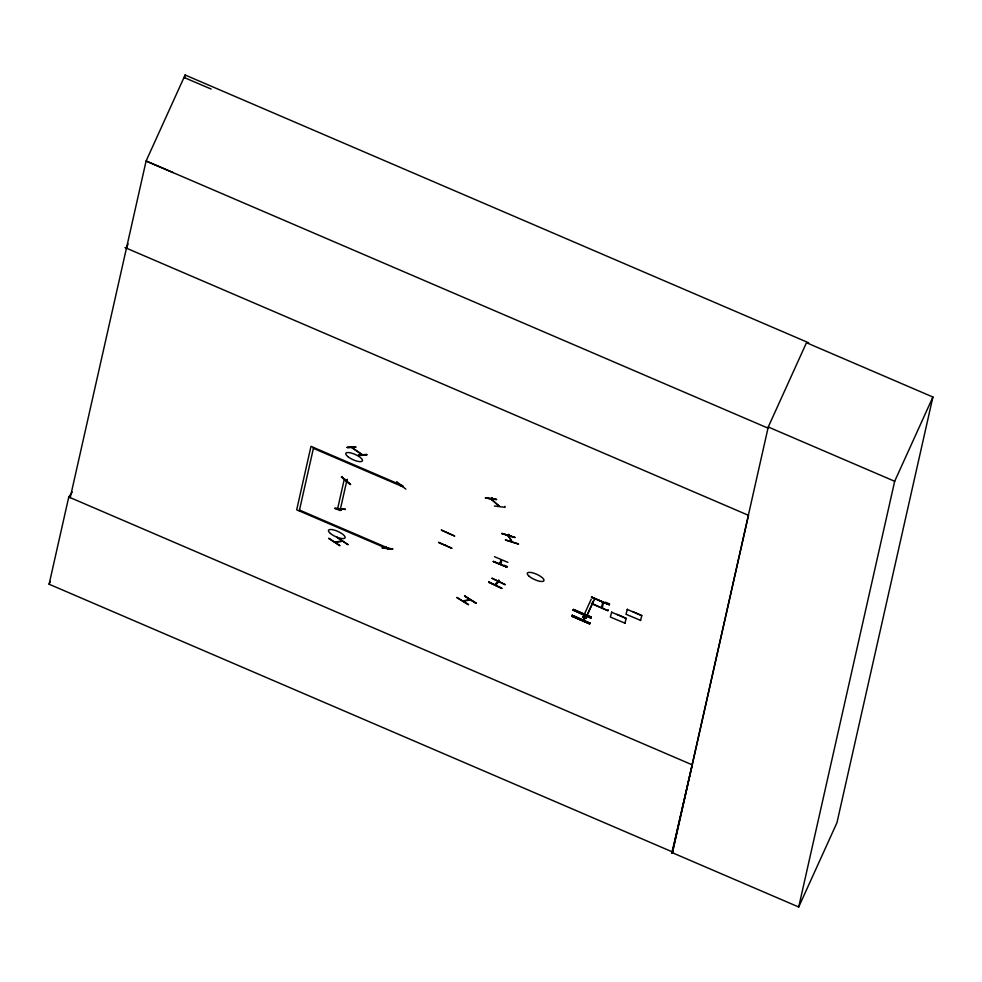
<?xml version="1.0" encoding="UTF-8"?>
<svg xmlns="http://www.w3.org/2000/svg" width="982" height="982" viewBox="0 0 982 982"><rect width="100%" height="100%" fill="white"/><g stroke="black" fill="none" stroke-linecap="round" stroke-linejoin="round"><path stroke-width="1.47" d="M497.886 581.884L499.212 580.62M495.579 585.284L498.647 581.737M367.084 454.862C349.003 456.225 365.648 455.169 366.482 454.494M396.74 481.708L405.861 489.134M382.133 547.698L392.726 548.913L382.452 548.079M494.363 505.988L505.092 507.35L505.006 506.307M337.035 537.375L347.788 544.617M348.082 544.593L337.022 537.326M672.289 852.707L768.255 426.998L806.48 342.718L932.9 397.023L836.946 822.732L798.71 907L672.289 852.707L672.609 852.008L49.1 584.216L68.765 497.002L692.261 764.855L671.749 853.321L673.001 850.535M184.469 77.897L185.119 75L808.628 342.779M299.289 510.935L313.602 447.473M346.892 480.308L340.067 510.554L337.464 509.437L344.277 479.191L346.892 480.308L347.358 479.253M464.547 596.025L476.196 603.279M464.83 596.099L476.184 603.316L464.842 596.062M572.175 615.248L571.806 616.205L589.666 623.877L589.986 623.177L572.175 615.248L589.973 623.202M590.98 618.083L573.169 610.153L573.488 609.454L591.324 617.187L590.98 618.083L573.181 610.129M573.488 609.454L591.348 617.126M593.766 600.579L585.837 618.316L583.05 617.126L584.106 614.572L586.794 616.217M585.837 618.316L583.148 616.684M601.512 607.625L602.739 602.113L591.495 596.97L609.368 604.642L603.488 602.432L602.236 607.981L602.531 607.33M672.609 852.008L748.493 515.341L124.984 247.55M798.71 907L894.676 481.29L932.9 397.023M506.81 567.007L493.369 561.336M494.498 556.708L507.915 562.367M500.906 559.703L499.801 564.159M499.764 563.693C501.164 566.16 502.33 558.574 500.783 560.157M506.761 567.117L493.32 561.508L506.761 567.117L507.056 566.442L504.367 565.288M624.957 623.177L610.374 617.064L611.712 612.044M640.583 620.366L626 614.253L627.338 609.233M624.871 623.349L626.221 618.329L616.991 614.327M640.497 620.55L641.847 615.53L632.617 611.528M438.598 542.555L451.978 548.349L438.684 542.297M445.079 545.243L445.742 545.305M448.222 533.521L447.645 533.275M498.733 581.835L499.212 580.509M469.101 599.83L469.764 600.125M126.457 248.176L128.065 243.892M491.97 578.288L505.043 584.683M185.119 75L146.097 161.023L70.213 497.69L68.74 497.064L72.251 492.068M49.1 584.216L50.364 581.43M341.871 477.166L350.66 484.543L341.982 477.092M342.301 476.565L341.405 477.215M345.382 509.4L335.132 508.492M350.095 484.494L341.49 477.142M328.958 538.296L339.981 545.722L328.589 538.431M491.565 497.825L490.988 499.089L492.215 499.813M499.089 506.258L491.086 499.151L491.651 497.899M491.945 497.874L491.098 499.126M492.031 497.948L491.466 499.175L499.494 506.295M491.663 499.261L492.228 498.034M491.908 499.85L492.313 498.979M492.682 499.028L491.626 499.691M456.9 597.486L468.61 604.556M509.13 534.552L508.602 535.841L512.113 541.978L508.124 535.755M508.062 535.73L509.02 536.467L509.339 534.724M488.606 582.216L501.851 588.365L488.84 581.86M492.056 578.238L505.153 584.56M500.243 562.772L499.74 564.11L500.329 562.772M514.642 537.326L501.667 533.41L514.887 537.461M495.787 583.48L495.088 585.1L498.758 580.288M495.959 583.517L495.615 585.346M498.39 582.117L497.764 581.823L498.549 580.301M573.107 610.411L573.463 609.515M572.113 615.505L571.806 616.205L589.691 623.816L571.855 615.96M583.05 617.126L591.25 599.081M585.837 617.874L594.466 598.836M589.728 623.631L590.047 622.932M608.042 610.473L608.361 609.773M682.109 809.131L682.429 808.432M340.054 509.155L341.024 509.965M501.912 533.533L514.826 537.498M485.452 497.96L496.597 499.519M462.792 600.923L469.629 599.634M470.206 600.002L463.099 601.242M387.276 548.152L386.392 547.367M334.346 541.966L342.313 541.217M341.171 541.021L341.454 541.327M342.202 541.278L334.653 542.224M346.167 480.775L347.309 480.885M346.474 481.033L347.137 480.836M401.049 485.697L399.625 485.255L400.779 485.39M335.463 542.211L334.85 541.806M508.922 536.405L508.369 536.184M347.591 447.645L355.791 447.006M346.278 480.763L347.198 480.873M399.809 485.268L400.521 485.341M463.234 600.8L463.43 600.861M334.629 508.308L344.964 509.167M335.034 508.529L345.283 509.437M340.938 509.891L340.496 509.204L341.306 509.904M382.452 547.968L392.702 548.877M496.205 499.286L485.39 497.984L496.499 499.556M518.41 543.868L505.337 539.94L518.533 544.175M351.986 447.571L362.419 454.727M362.063 454.727L351.703 447.596M386.92 548.116L386.049 547.391M498.561 505.509L498.304 505.607M184.002 77.455L211.142 89.043M173.225 172.611L146.097 161.023L768.194 428.213M768.255 426.998L894.676 481.29M313.393 448.357L402.73 486.728L402.939 485.845L310.987 446.356L296.687 509.818L388.627 549.294L388.835 548.422L299.498 510.051M605.55 602.199L609.65 604.028M591.446 597.191L609.319 604.863M591.434 603.341L607.981 610.718L591.52 603.586M627.265 609.417L641.762 615.702M611.639 612.216L626.148 618.5M488.655 582.105L501.851 588.414M456.839 597.559L468.254 604.703M358.872 455.538L358.283 455.132L366.63 454.445M498.868 506.098L498.242 505.595M386.405 547.416L387.203 548.054M495.898 585.002L496.45 583.701L495.898 585.002M584.425 615.272L583.173 620.82L584.744 614.572L584.425 615.272M585.174 615.591L583.922 621.14L585.493 614.892L585.174 615.591M441.421 530.108L454.752 536.086L441.434 530.12M347.051 447.399L355.84 447.191L347.137 447.375M508.676 534.417L508.124 535.644L508.713 534.478M347.788 456.569A9.096 2.836 24.4 0 0 362.039 461.295A9.096 2.836 24.4 0 0 352.599 453.451A9.096 2.836 24.4 0 0 347.788 456.569M330.455 533.508A9.096 2.836 24.4 0 0 344.694 538.234A9.096 2.836 24.4 0 0 335.255 530.39A9.096 2.836 24.4 0 0 330.455 533.508M529.286 576.385A9.096 2.836 24.4 0 0 543.537 581.123A9.096 2.836 24.4 0 0 534.098 573.267A9.096 2.836 24.4 0 0 529.286 576.385"/></g></svg>
